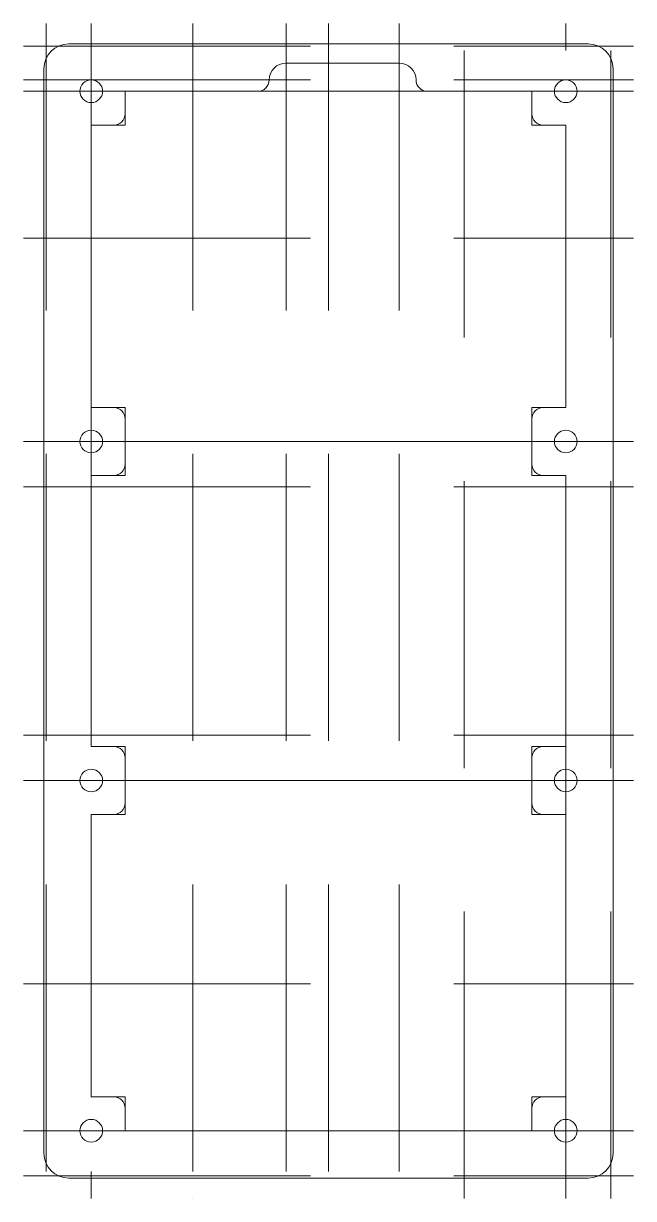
# Model space of a CAD drawing. Header units: millimetres. Extents: x -2 to 52, y -2 to 102.
import ezdxf

# ---------------------------------------------------------------- set-up
doc = ezdxf.new("R2010")
doc.units = ezdxf.units.MM
doc.linetypes.add('CENTERX2', pattern=[101.6, 63.5, -12.7, 12.7, -12.7])
doc.linetypes.add('DASHEDX2', pattern=[38.1, 25.4, -12.7])
for name, color, linetype, lineweight, true_color in [('Cut', 5, 'CONTINUOUS', 5, 0x0000ff), ('Guide Enclosure', 3, 'CENTERX2', 5, 0x00ff00), ('Guide Panel', 94, 'DASHEDX2', 5, 0x008000)]:
    doc.layers.add(name, color=color, linetype=linetype, lineweight=lineweight, true_color=true_color)

msp = doc.modelspace()

# ---------------------------------------------------------------- linework, layer by layer
at = {"layer": 'Cut'}
for p, q in [((21.1, 100.2), (2, 100.2)), ((21.1, 100.2), (31.4, 100.2)), ((48, 100.2), (31.4, 100.2)), ((-0.2, 98), (-0.2, 2)), ((21.25, 98.5), (31.25, 98.5)), ((50.2, 2), (50.2, 98)), ((19.75, 97), (19.75, 97)), ((19.75, 97), (19.75, 97)), ((32.75, 97), (32.75, 97)), ((32.75, 97), (32.75, 97)), ((7, 96), (7, 94)), ((18.75, 96), (7, 96)), ((43, 96), (33.75, 96)), ((43, 94), (43, 96)), ((6, 93), (4, 93)), ((4, 93), (4, 68)), ((46, 93), (44, 93)), ((46, 68), (46, 93)), ((4, 68), (6, 68)), ((44, 68), (46, 68)), ((7, 67), (7, 63)), ((43, 63), (43, 67)), ((6, 62), (4, 62)), ((4, 62), (4, 38)), ((46, 62), (44, 62)), ((46, 38), (46, 62)), ((4, 38), (6, 38)), ((44, 38), (46, 38)), ((7, 37), (7, 33)), ((43, 33), (43, 37)), ((6, 32), (4, 32)), ((4, 32), (4, 7)), ((46, 32), (44, 32)), ((46, 7), (46, 32)), ((4, 7), (6, 7)), ((44, 7), (46, 7)), ((7, 6), (7, 4)), ((43, 4), (43, 6)), ((7, 4), (43, 4)), ((2, -0.2), (48, -0.2))]:
    msp.add_line(p, q, dxfattribs=at)
for centre in [(4, 96), (46, 96), (4, 65), (46, 65), (4, 35), (46, 35), (4, 4), (46, 4)]:
    msp.add_circle(centre, 1, dxfattribs=at)
for centre, radius, start, end in [((2, 98), 2.2, 90, 180), ((48, 98), 2.2, 0, 90), ((21.25, 97), 1.5, 90, 180), ((31.25, 97), 1.5, 0, 90), ((18.75, 97), 1, 270, 0), ((33.75, 97), 1, 180, 270), ((6, 94), 1, 270, 0), ((44, 94), 1, 180, 270), ((6, 67), 1, 0, 90), ((44, 67), 1, 90, 180), ((6, 63), 1, 270, 0), ((44, 63), 1, 180, 270), ((6, 37), 1, 0, 90), ((44, 37), 1, 90, 180), ((6, 33), 1, 270, 0), ((44, 33), 1, 180, 270), ((6, 6), 1, 0, 90), ((44, 6), 1, 90, 180), ((2, 2), 2.2, 180, 270), ((48, 2), 2.2, 270, 0)]:
    msp.add_arc(centre, radius, start, end, dxfattribs=at)
at = {"layer": 'Guide Enclosure'}
for p, q in [((4, 102), (4, -2)), ((46, -2), (46, 102)), ((-2, 96), (52, 96)), ((7, 96), (7, 93)), ((43, 93), (43, 96)), ((4, 93), (7, 93)), ((43, 93), (46, 93)), ((4, 68), (7, 68)), ((7, 68), (7, 62)), ((43, 62), (43, 68)), ((43, 68), (46, 68)), ((-2, 65), (52, 65)), ((4, 62), (7, 62)), ((43, 62), (46, 62)), ((4, 38), (7, 38)), ((7, 38), (7, 32)), ((43, 32), (43, 38)), ((43, 38), (46, 38)), ((-2, 35), (52, 35)), ((4, 32), (7, 32)), ((43, 32), (46, 32)), ((4, 7), (7, 7)), ((7, 7), (7, 4)), ((43, 4), (43, 7)), ((43, 7), (46, 7)), ((-2, 4), (52, 4))]:
    msp.add_line(p, q, dxfattribs=at)
at = {"layer": 'Guide Panel'}
for p, q in [((0, 102), (0, -2)), ((13, 102), (13, -2)), ((21.25, 102), (21.25, -2)), ((25, 102), (25, -2)), ((31.25, 102), (31.25, -2)), ((37, -2), (37, 102)), ((50, -2), (50, 102)), ((-2, 100), (52, 100)), ((-2, 97), (52, 97)), ((-2, 83), (52, 83)), ((-2, 61), (52, 61)), ((-2, 39), (52, 39)), ((-2, 17), (52, 17)), ((-2, 0), (52, 0)), ((13, -2), (13, -2))]:
    msp.add_line(p, q, dxfattribs=at)

doc.saveas('drawing.dxf')
